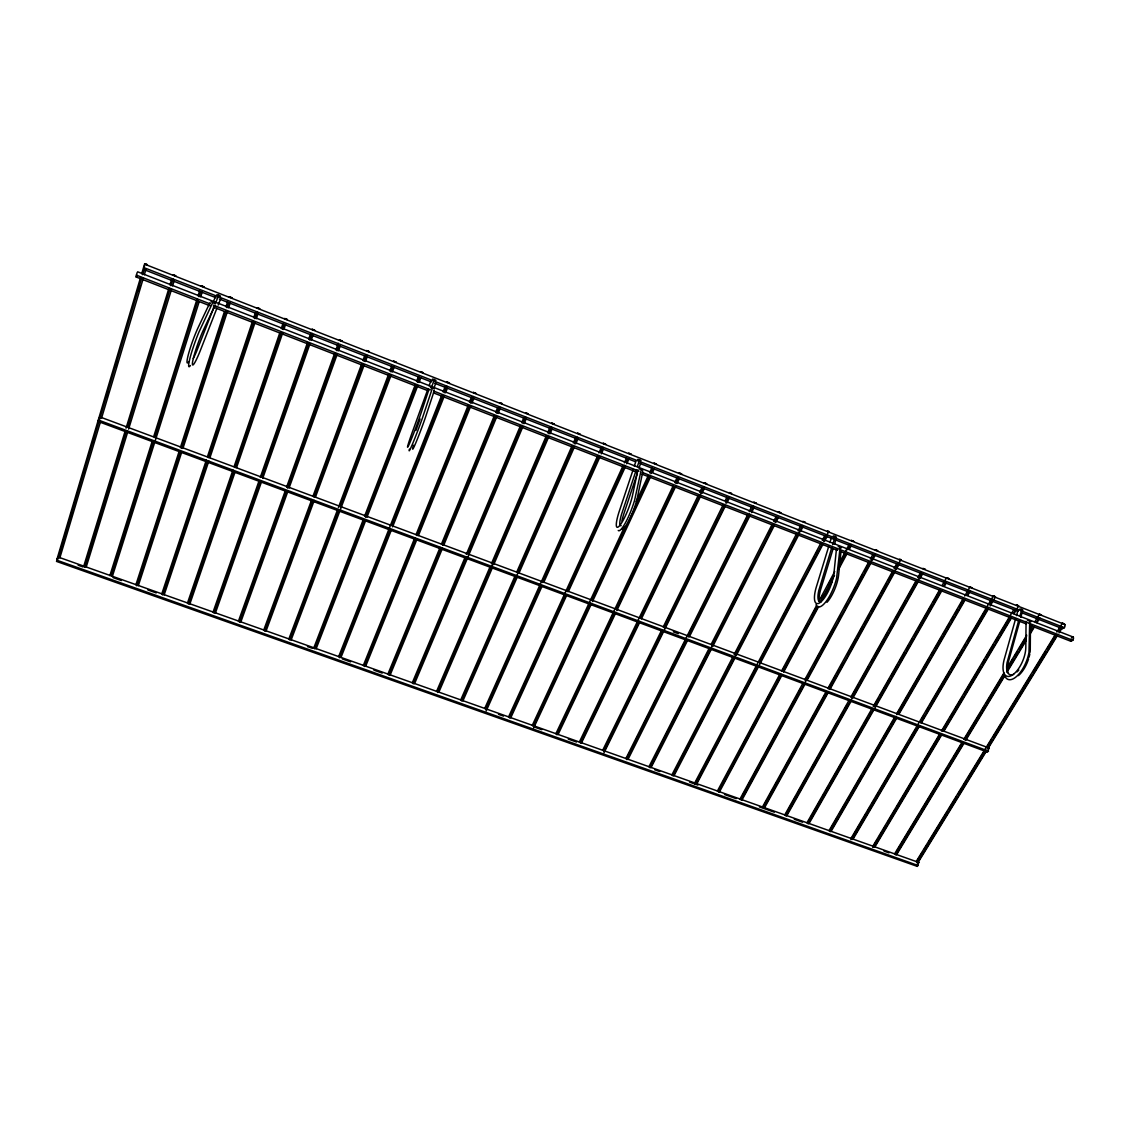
<?xml version="1.0" encoding="UTF-8"?>
<svg xmlns="http://www.w3.org/2000/svg" width="1130" height="1130" viewBox="0 0 1130 1130"><rect width="100%" height="100%" fill="white"/><g stroke="black" fill="none" stroke-linecap="round" stroke-linejoin="round"><path stroke-width="1.5" d="M1030.461 624.721L1030.263 649.298A20.269 9.082 -67.5 0 1 1030.052 652.321M1027.735 620.596L1029.713 620.822L1028.992 652.377A22.826 10.198 -67.5 0 1 1017.904 675.189A22.826 10.198 -67.5 0 1 1005.248 676.828M1026.068 621.246L1025.814 647.575A20.284 9.04 -67.5 0 1 1011.152 675.74A20.284 9.04 -67.5 0 1 1004.725 657.618L1015.559 618.957M838.178 546.623L840.169 546.849L836.61 578.066A23.377 7.444 -68.2 0 1 825.931 601.697A23.377 7.444 -68.2 0 1 816.086 604.564M841.073 550.889L838.587 575.17A20.75 6.639 -68.2 0 1 826.976 602.318M836.454 549.081L833.912 573.362A20.764 6.582 -68.3 0 1 819.999 602.629A20.764 6.582 -68.3 0 1 816.821 585.382L828.912 545.804M58.195 558.135L58.435 556.92L56.5 561.398L917.306 866.399L918.817 862.458L917.249 862.882M99.85 418.382L99.836 416.899L98.169 421.476L987.521 752.114L989.089 748.018L987.338 748.696L1057.383 634.552M1029.713 625.243L1070.774 641.247L1072.808 640.315L1073.5 638.507L1073.345 637.108L137.676 271.822L136.97 273.05L136.151 276.991L210.067 305.792M642.772 471.733L637.419 497.37A21.258 3.941 -68.9 0 1 629.396 519.602A21.258 3.941 -68.9 0 1 621.655 528.911M639.34 469.021L641.346 469.247L634.65 500.053A23.942 4.407 -68.9 0 1 625.667 522.399A23.942 4.407 -68.9 0 1 618.237 530.45M1022.975 613.209L1062.412 628.633L1064.403 627.673L1065.082 625.907L1064.926 624.537L145.262 264.42L144.569 265.621L143.75 269.491L216.056 297.755M637.927 469.84L632.503 495.463A21.272 3.87 -68.9 0 1 619.424 525.902A21.272 3.87 -68.9 0 1 619.819 509.644L633.181 469.501M1062.398 623.082L1064.488 624.184L1062.398 623.082L1056.875 632.08M1039.487 614.113L1041.578 615.214L1039.487 614.113L1034.939 621.655M1018.511 621.218L1007.056 662.689A17.713 7.924 -67.5 0 0 1013.624 674.342M1019.924 616.175L1021.803 609.451L1019.91 608.929M1019.91 620.653L1009.104 659.298A20.269 9.082 -67.5 0 0 1007.678 672.604M1020.842 617.291L1022.255 612.248M1016.506 615.596L1017.918 610.553M56.98 559.195L140.671 277.161M141.674 273.799L144.682 263.686L147.352 264.717L144.682 263.686M58.252 557.966L141.674 278.008M142.677 274.647L144.188 269.576M61.486 548.53L62.998 543.474M70.526 518.204L72.038 513.161M84.086 472.736L85.598 467.679M93.126 442.409L94.623 437.367M106.686 396.941L108.183 391.884M115.712 366.629L117.223 361.572M138.312 290.834L139.823 285.777M59.848 557.895L100.584 421.419M101.587 418.043L143.326 278.206M144.329 274.83L145.841 269.773M831.666 547.951L818.812 590.425A18.137 5.777 -68.2 0 0 820.86 602.064M832.669 544.66L835.197 536.411L833.29 535.903M832.951 549.236L821.397 587.134A20.75 6.639 -68.2 0 0 819.038 600.411M834.463 544.293L835.974 539.335M83.705 566.342L125.02 431.519M126.052 428.157L168.921 288.263M169.952 284.901L171.506 279.845M84.595 567.302L126.489 430.742M127.521 427.366L169.938 289.125M170.969 285.749L173.031 279.011M97.674 525.86L100.259 517.441M128.17 426.519L129.724 421.462M146.25 367.589L147.804 362.532M829.914 542.513L831.426 537.569M86.163 567.218L127.563 432.465M128.608 429.103L171.562 289.294M172.593 285.932L174.147 280.876M109.864 575.636L152.112 441.618M153.708 436.59L197.001 299.224M198.061 295.876L199.643 290.848M111.291 574.916L153.609 440.841M154.669 437.494L198.032 300.086M199.092 296.724L200.674 291.695M114.61 565.438L117.266 557.019M141.716 479.586L144.372 471.168M168.808 393.734L171.478 385.316M112.322 576.498L199.106 301.922M200.688 296.893L202.27 291.879M1018.624 605.934L1016.534 604.832L1018.624 605.934L1014.104 613.519M135.883 584.86L179.303 450.87M180.39 447.522L224.347 311.866M225.972 306.837L227.596 301.809M136.801 585.806L180.277 451.774M181.365 448.426L225.929 311.047M227.017 307.699L228.656 302.671M145.007 561.327L146.632 556.313M138.312 585.721L181.817 451.802M182.905 448.455L227.497 311.202M228.585 307.854L230.209 302.84M434.344 390.429L426.024 415.614A21.795 0.961 -69.5 0 1 415.897 442.663A21.795 0.961 -69.5 0 1 413.58 445.234M161.745 594.027L206.338 460.065M207.454 456.718L252.597 321.075M253.713 317.728L255.38 312.713M430.516 387.534L432.536 387.745L422.408 418.072A24.549 1.031 -69.5 0 1 412.733 443.483A24.549 1.031 -69.5 0 1 409.399 449.175M634.297 466.153L635.964 461.139M636.247 469.896L621.443 514.644A18.574 3.418 -68.9 0 0 621.133 525.648M637.362 466.563L639.594 459.868L637.701 459.359M637.391 473.032L624.622 511.495A21.258 3.941 -68.9 0 0 621.881 520.972M639.057 468.018L640.724 462.989M162.678 594.973L207.327 460.969M208.443 457.622L253.657 321.951M254.773 318.589L257.004 311.894M164.161 594.874L208.838 460.998M209.954 457.65L255.182 322.092M256.298 318.745L257.979 313.73M428.736 390.02L420.854 413.622A21.809 0.876 -69.5 0 1 408.707 445.305A21.809 0.876 -69.5 0 1 413.043 430.149L427.903 389.087M187.453 603.138L232.95 469.981M234.094 466.648L279.576 333.491M281.285 328.505L282.994 323.505M188.399 604.098L233.952 470.899M235.097 467.566L281.215 332.7M282.359 329.367L284.068 324.366M201.437 566.455L208.838 544.83M220.788 509.913L222.483 504.912M189.854 603.999L234.871 472.566M236.58 467.58L282.726 332.827M283.856 329.508L285.565 324.508M213.019 612.206L259.095 480.716M260.267 477.397L307.501 342.588M308.674 339.254L310.425 334.268M213.965 613.166L260.112 481.648M261.863 476.648L308.589 343.464M309.761 340.13L312.092 333.463M215.406 613.053L261.567 481.648M262.739 478.315L310.058 343.577M311.23 340.257L312.982 335.271M238.43 621.218L285.382 490.519M286.568 487.214L334.706 353.196M335.893 349.89L338.28 343.266M239.391 622.192L286.413 491.437M287.599 488.132L335.808 354.071M337.008 350.766L338.788 345.794M240.803 622.065L287.839 491.437M289.026 488.132L337.249 354.184M338.449 350.879L340.229 345.921M429.089 385.81L430.883 380.881M415.925 430.459L420.077 418.962M431.363 387.76L434.344 379.539L432.465 379.044M434.104 387.76L435.883 382.83M263.7 630.173L311.795 499.474M313.01 496.169L361.713 363.818M362.942 360.512L364.764 355.54M264.674 631.147L312.841 500.406M314.055 497.101L362.829 364.693M364.058 361.388L366.487 354.764M266.059 631.02L314.239 500.392M315.454 497.087L364.241 364.806M365.47 361.501L367.292 356.529M288.814 639.086L337.15 510.802M338.393 507.511L388.593 374.298M389.822 371.007L391.686 366.078M289.803 640.06L338.831 510.082M340.074 506.805L389.709 375.188M390.952 371.897L392.816 366.953M291.159 639.919L391.093 375.273M392.336 371.982L394.2 367.052M995.459 596.866L993.383 595.764L995.459 596.866L990.12 605.963M313.787 647.942L363.253 519.659M364.524 516.368L415.261 384.793M416.532 381.502L418.425 376.558M314.79 648.917L364.326 520.591M365.597 517.3L416.405 385.669M417.662 382.392L419.569 377.448M316.132 648.775L365.668 520.549M366.939 517.272L417.747 385.754M419.018 382.477L420.925 377.547M212.892 303.024L215.435 296.569M214.262 306.456L196.521 351.515A19.549 2.091 -70.1 0 1 193.272 358.478M215.533 303.221L218.697 295.156L220.562 296.131M216.889 308.306L201.055 348.647A22.36 2.345 -70.1 0 1 192.481 362.603A22.36 2.345 -70.1 0 1 203.612 329.593L215.209 304.945M218.161 305.086L220.689 298.631M338.619 656.756L441.788 395.133M443.087 391.87L445.022 386.954M339.636 657.731L389.991 530.154M391.926 525.238L442.946 396.023M444.231 392.76L446.816 386.22M340.935 657.575L391.319 530.111M392.604 526.834L444.274 396.107M445.559 392.83L447.494 387.929M363.309 665.499L414.738 537.951M416.052 534.688L468.131 405.5M469.444 402.224L471.422 397.322M367.236 658.804L370.541 650.64M387.675 608.166L389.652 603.265M411.405 549.335L413.382 544.434M364.326 666.488L415.826 538.897M417.139 535.62L469.303 406.39M470.617 403.127L473.258 396.574M365.626 666.319L417.111 538.841M418.439 535.578L470.589 406.461M471.916 403.184L473.894 398.283M387.858 674.215L440.093 547.4M441.435 544.152L494.333 415.713M495.675 412.464L497.68 407.591M389.793 672.421L391.799 667.548M433.991 565.212L435.996 560.339M455.418 513.232L457.438 508.359M388.889 675.189L441.194 548.347M442.536 545.098L495.519 416.617M496.861 413.368L499.545 406.857M390.147 675.034L442.466 548.29M443.808 545.041L496.79 416.673M498.132 413.425L500.138 408.552M412.266 682.859L464.939 557.655M466.309 554.406L520.351 425.954M521.721 422.705L523.769 417.818M416.928 674.568L418.99 669.695M446.35 604.705L448.398 599.832M462.085 567.345L464.133 562.472M494.912 489.361L496.96 484.488M413.312 683.848L466.747 556.977M468.117 553.728L521.537 426.858M522.908 423.595L525.648 417.097M414.555 683.678L522.78 426.9M524.15 423.651L526.213 418.778M436.533 691.475L489.996 566.992M491.381 563.757L546.228 436.053M547.626 432.818L549.703 427.959M440.531 684.837L442.621 679.992M444.005 676.757L446.082 671.912M456.506 647.688L458.582 642.843M474.558 605.694L476.634 600.849M505.096 534.617L507.186 529.772M437.593 692.464L547.443 436.957M548.827 433.722L551.61 427.253M438.807 692.28L492.341 567.867M493.725 564.633L548.657 436.985M550.042 433.765L552.132 428.906M460.673 700.035L515.238 575.523M516.65 572.289L571.921 446.152M573.348 442.918L575.467 438.073M482.411 652.985L484.544 648.14M505.096 601.287L507.215 596.442M518.557 570.594L520.676 565.749M529.885 544.745L532.018 539.9M461.732 701.024L573.178 446.986M574.591 443.779L577.416 437.338M462.933 700.826L517.568 576.385M518.981 573.15L574.337 447.099M575.749 443.864L577.882 439.019M969.978 586.894L972.054 587.995L969.978 586.894L964.695 596.033M484.671 708.552L597.502 456.125M598.928 452.918L601.089 448.087M495.901 685.868L498.048 681.051M519.616 632.857L521.763 628.04M556.977 549.321L559.138 544.505M580.693 496.31L582.854 491.493M485.745 709.541L541.157 585.693M542.598 582.487L598.731 457.043M600.878 452.212L603.039 447.395M486.197 710.954L542.315 585.608M543.756 582.402L599.889 457.057M601.33 453.85L603.477 449.02M508.528 717.013L622.913 466.04M624.367 462.834L626.557 458.046M519.871 694.456L521.326 691.263M524.249 684.865L528.614 675.288M536.623 657.716L538.812 652.928M549.011 630.568L551.2 625.766M560.664 605.002L563.588 598.618M571.596 581.046L573.786 576.258M583.25 555.494L584.704 552.302M595.637 528.346L597.092 525.139M509.616 718.002L565.791 594.874M567.246 591.682L624.876 465.348M626.345 462.156L627.8 458.964M510.76 717.804L566.921 594.775M568.39 591.583L625.286 466.958M626.74 463.766L628.93 458.978M532.258 725.418L624.367 527.131M636.247 501.55L648.14 475.97M649.623 472.764L651.855 467.975M548.234 693.269L551.2 686.87M557.147 674.087L558.63 670.895M570.523 645.329L574.972 635.738M578.687 627.757L581.653 621.359M600.962 579.817L603.194 575.029M609.141 562.246L610.624 559.053M533.346 726.421L590.623 603.25M592.106 600.044L649.383 476.888M650.866 473.682L653.098 468.879M533.727 727.805L590.99 604.748M592.487 601.541L650.499 476.888M652.73 472.086L654.214 468.894M214.728 303.334L212.963 302.049L199.064 331.782A25.185 2.684 -70.1 0 0 189.967 358.182A25.185 2.684 -70.1 0 0 190.433 365.527M209.855 302.854L198.174 327.502A22.374 2.429 -70.2 0 0 188.724 353.196A22.374 2.429 -70.2 0 0 188.555 361.995M555.847 733.794L673.24 485.759M674.751 482.581L676.997 477.806M599.084 644.623L604.352 633.492M608.11 625.554L613.378 614.438M619.395 601.725L624.664 590.595M630.681 577.896L633.69 571.54M639.721 558.827L644.976 547.711M651.007 534.999L654.016 528.642M660.033 515.93L663.042 509.574M671.319 492.101L672.816 488.923M675.825 482.567L678.085 477.806M556.949 734.783L614.974 612.319M616.486 609.141L674.497 486.677M676.008 483.499L678.268 478.725M558.051 734.571L615.313 613.802M616.825 610.624L675.585 486.663M677.096 483.485L679.356 478.725M579.309 742.113L698.199 495.491M699.724 492.327L702.013 487.581M584.224 733.949L589.592 722.819M601.089 698.976L604.155 692.619M612.587 675.147L616.429 667.194M629.452 640.173L634.82 629.057M646.318 605.214L649.383 598.858M657.815 581.371L659.355 578.193M674.681 546.412L680.048 535.281M691.546 511.438L694.611 505.082M580.425 743.116L639.185 621.345M640.71 618.181L704.047 486.917M581.512 742.89L639.848 622.065M641.388 618.887L700.487 496.466M702.027 493.287L704.329 488.527M602.643 750.391L661.643 630.187M663.197 627.023L722.96 505.237M725.291 500.491L726.844 497.327M604.479 748.583L609.903 737.523M623.887 709.075L625.427 705.911M631.642 693.269L639.396 677.463M651.05 653.761L652.589 650.598M658.804 637.956L661.912 631.642M666.559 622.164L669.666 615.836M688.297 577.91L689.851 574.746M696.052 562.104L699.159 555.776M715.46 522.597L717.013 519.433M603.773 751.394L662.844 631.147M664.398 627.983L724.245 506.169M725.799 503.005L728.13 498.259M604.042 752.75L725.276 506.141M726.83 502.977L729.161 498.231M625.851 758.626L747.622 514.856M749.19 511.706L751.549 506.989M626.882 758.399L630.017 752.114M636.303 739.543L637.871 736.393M644.157 723.822L648.083 715.968M654.369 703.397L655.937 700.247M662.222 687.676L666.149 679.822M672.435 667.251L674.003 664.101M680.288 651.53L684.215 643.676M690.501 631.105L694.427 623.252M700.713 610.68L702.281 607.53M708.567 594.959L712.493 587.106M718.779 574.534L720.347 571.385M726.632 558.813L730.559 550.96M736.845 538.389L738.413 535.253M744.698 522.682L747.848 516.382M626.981 759.628L686.772 640.06M688.34 636.91L749.699 514.207M751.281 511.057L753.639 506.339M628.012 759.388L687.789 639.933M689.357 636.783L749.924 515.746M751.492 512.61L753.851 507.893M648.917 766.804L708.906 648.789M711.307 644.072L772.087 524.49M773.683 521.34L776.084 516.622M661.135 744.557L668.324 730.404M672.322 722.55L676.319 714.683M680.317 706.815L681.927 703.679M697.916 672.237L701.109 665.937M702.705 662.802L709.103 650.216M713.101 642.363L714.697 639.213M721.095 626.642L722.706 623.492M732.297 604.621L733.893 601.485M735.489 598.335L741.887 585.764M745.885 577.896L747.481 574.76M768.273 533.883L772.27 526.015M650.061 767.807L773.428 525.337M775.025 522.215L777.412 517.526M651.078 767.567L711.123 649.623M712.733 646.473L774.375 525.379M775.985 522.23L778.386 517.512M946.53 577.713L948.734 578.574L946.53 577.713L942.166 585.368M671.87 774.94L732.537 657.589M734.161 654.468L796.452 533.982M798.077 530.86L800.492 526.156M673.664 773.132L675.288 770.01M682.562 755.942L684.187 752.82M685.797 749.684L689.851 741.873M699.555 723.115L706.829 709.033M710.869 701.221L712.493 698.1M716.533 690.275L723.807 676.206M727.861 668.395L729.472 665.259M735.136 654.312L740.8 643.38M751.309 623.054L755.363 615.229M759.402 607.417L761.013 604.282M768.301 590.213L772.341 582.402M776.381 574.577L778.005 571.455M785.279 557.387L789.319 549.561M793.373 541.75L794.983 538.629M673.014 775.943L802.625 525.535M674.017 775.703L734.754 658.409M736.365 655.287L798.726 534.871M800.351 531.736L802.78 527.046M694.682 783.048L820.677 543.431M822.301 540.309L824.759 535.648M694.837 784.347L698.933 776.578M700.558 773.471L702.196 770.349M706.292 762.581L713.652 748.597M718.553 739.26L722.649 731.491M726.731 723.709L728.37 720.601M730.008 717.494L731.647 714.386M733.285 711.279L737.367 703.51M742.269 694.173L746.365 686.404M750.447 678.622L752.086 675.514M753.724 672.407L755.363 669.299M759.445 661.53L761.083 658.423M762.722 655.301L770.081 641.317M774.177 633.549L779.078 624.212M783.175 616.443L784.799 613.336M786.438 610.228L793.797 596.23M797.893 588.462L802.794 579.125M810.154 565.141L814.25 557.358M815.888 554.251L817.513 551.143M823.247 540.253L825.691 535.592M695.854 784.051L758.103 665.768M759.741 662.646L822.004 544.363M823.643 541.256L828.558 531.919C831.426 531.976 824.688 529.716 828.558 531.919M696.815 783.796L822.937 544.307M824.575 541.199L827.033 536.538M717.38 791.085L779.799 674.327M781.466 671.206L816.411 605.821M818.911 601.146L834.717 571.568M838.884 563.785L848.87 545.112M723.327 781.494L728.313 772.171M733.313 762.835L734.966 759.713M739.133 751.944L740.8 748.837M742.466 745.715L747.453 736.379M749.119 733.271L756.606 719.273M758.272 716.166L763.259 706.829M767.411 699.046L772.412 689.724M777.398 680.387L779.064 677.28M783.217 669.497L784.884 666.389M786.551 663.268L788.217 660.16M789.884 657.053L791.537 653.945M793.203 650.824L794.87 647.716M796.537 644.609L800.69 636.826M802.356 633.718L807.343 624.382M812.343 615.045L816.496 607.276M821.496 597.94L823.163 594.832M828.149 585.495L832.302 577.713M840.621 562.161L844.788 554.378M847.288 549.717L849.774 545.041M718.553 792.102L781.494 674.483M783.147 671.375L817.922 606.372M820.408 601.739L834.491 575.424M838.63 567.684L846.088 553.757M848.574 549.109L851.06 544.476M719.499 791.833L781.974 675.133M783.641 672.025L818.629 606.669M822.795 598.886L831.963 581.781M838.63 569.322L846.949 553.771M849.449 549.095L851.116 545.988M98.451 421.561L99.158 420.275M739.952 799.094L803.034 682.986M804.715 679.879L868.631 562.217M870.326 559.124L872.84 554.477M743.399 794.192L757.693 767.892M759.374 764.798L764.431 755.518M766.112 752.425L771.154 743.145M772.835 740.051L777.878 730.771M782.087 723.031L787.13 713.75M788.811 710.657L793.853 701.377M795.534 698.284L797.215 695.19M798.896 692.097L800.577 689.003M805.619 679.723L807.3 676.63M808.981 673.537L810.676 670.443M814.871 662.703L819.914 653.423M821.595 650.329L826.652 641.049M828.332 637.956L833.375 628.661M838.418 619.381L840.099 616.288M845.141 607.008L846.822 603.914M851.031 596.188L856.074 586.894M857.755 583.8L862.797 574.52M864.478 571.427L868.688 563.701M741.139 800.097L875.044 553.87M742.057 799.842L805.21 683.791M807.724 679.144L870.877 563.093M872.558 560L875.086 555.353M762.397 807.06L826.143 691.588M827.838 688.509L892.432 571.498M894.127 568.418L896.683 563.799M763.301 806.792L766.705 800.647M768.4 797.568L773.499 788.33M775.208 785.251L776.903 782.186M778.598 779.107L783.697 769.869M785.392 766.79L790.491 757.566M792.201 754.487L807.484 726.802M809.179 723.723L814.278 714.485M815.987 711.42L825.324 694.484M828.728 688.34L832.118 682.181M833.827 679.102L835.522 676.023M837.217 672.957L838.926 669.878M840.621 666.799L842.316 663.72M847.415 654.496L849.11 651.417M850.819 648.338L855.919 639.114M857.614 636.035L862.713 626.797M864.408 623.718L866.103 620.653M867.812 617.573L869.507 614.494M871.202 611.415L872.911 608.336M874.606 605.256L879.705 596.033M881.4 592.953L886.499 583.73M888.194 580.65L892.446 572.952M894.988 568.334L896.697 565.268M763.583 808.063L827.414 692.563M829.109 689.484L900.596 560.127C903.28 560.099 896.697 557.952 900.596 560.127M764.502 807.809L828.304 692.393M829.999 689.314L894.649 572.359M896.358 569.28L898.901 564.675M784.728 814.984L849.11 700.148M850.834 697.083L916.077 580.721M917.8 577.656L920.371 573.065M786.48 813.162L795.972 796.226M797.709 793.147L806.34 777.751M808.063 774.672L810.662 770.053M812.385 766.973L817.569 757.736M819.292 754.671L825.338 743.893M827.075 740.814L832.245 731.576M833.982 728.497L843.474 711.561M845.198 708.482L846.935 705.403M852.119 696.165L858.164 685.387M859.888 682.308L868.518 666.912M871.117 662.293L872.84 659.214M874.563 656.135L884.07 639.213M885.793 636.134L887.516 633.054M889.254 629.975L890.977 626.896M892.7 623.817L894.423 620.737M896.161 617.658L905.653 600.722M907.376 597.643L916.02 582.247M918.605 577.628L921.204 573.009M785.915 815.987L921.741 574.012M786.805 815.719L851.257 700.953M852.981 697.888L918.295 581.583M920.004 578.518L922.589 573.927M806.933 822.852L871.498 709.471M873.236 706.405L939.553 589.959M807.795 822.569L809.546 819.518M811.284 816.453L820.874 799.616M822.626 796.551L824.363 793.486M826.115 790.421L828.728 785.83M830.479 782.765L847.924 752.156M849.661 749.091L851.413 746.026M853.15 742.961L862.741 726.124M864.492 723.059L867.106 718.468M868.857 715.403L870.594 712.352M874.083 706.222L878.448 698.566M880.185 695.501L889.79 678.664M891.528 675.599L897.63 664.892M899.381 661.827L904.607 652.632M906.359 649.581L908.972 644.976M910.724 641.925L912.461 638.86M914.212 635.795L916.826 631.204M918.563 628.139L931.657 605.172M933.394 602.12L939.496 591.4M808.134 823.869L873.659 708.92M875.411 705.855L940.923 590.919M943.55 586.315L945.302 583.25M809.009 823.586L941.756 590.821M944.369 586.23L946.121 583.165M136.151 276.991L136.857 275.762M829.01 830.691L895.087 716.406M896.853 713.355L962.93 599.084M829.858 830.409L837.782 816.708M839.548 813.657L845.706 803.006M847.472 799.955L849.237 796.904M851.003 793.867L861.569 775.59M863.32 772.553L865.976 767.976M867.727 764.939L869.493 761.888M871.258 758.852L873.9 754.275M875.651 751.238L881.824 740.574M883.589 737.523L889.748 726.873M891.514 723.822L894.155 719.259M896.796 714.697L921.459 672.053M923.21 669.017L929.383 658.352M931.134 655.315L932.9 652.264M935.541 647.702L941.714 637.038M943.465 633.986L945.231 630.95M946.997 627.899L949.638 623.336M951.389 620.285L953.155 617.248M954.921 614.197L957.562 609.635M959.328 606.584L963.721 598.971M830.225 831.708L896.387 717.395M898.152 714.344L964.314 600.03M966.955 595.468L969.611 590.891M831.073 831.426L896.33 718.722M898.972 714.146L965.119 599.931M967.76 595.355L969.526 592.318M850.975 838.488L993.284 596.019M850.918 839.703L866.032 813.967M867.812 810.945L870.467 806.396M872.247 803.374L874.027 800.337M875.807 797.314L878.476 792.766M880.256 789.743L907.814 742.791M909.594 739.769L915.823 729.175M922.038 718.567L923.817 715.544M926.487 710.996L928.267 707.973M930.047 704.936L949.596 671.63M951.375 668.593L957.604 657.999M959.384 654.976L962.054 650.428M963.834 647.405L965.599 644.368M967.379 641.346L970.049 636.797M971.828 633.775L986.052 609.536M989.612 603.491L991.391 600.454M852.204 839.491L918.987 725.813M920.766 722.776L987.563 609.098M990.233 604.55L992.903 600.002M853.023 839.209L919.792 725.615M921.572 722.579L988.34 608.985M872.826 846.229L939.666 733.991M941.474 730.969L1013.751 609.635M872.727 847.444L877.247 839.873M879.055 836.836L881.767 832.287M883.561 829.265L885.369 826.228M888.081 821.68L895.299 809.56M897.107 806.538L916.981 773.188M918.789 770.166L921.487 765.617M923.295 762.581L939.553 735.305M942.265 730.757L948.578 720.149M950.387 717.126L953.099 712.578M954.907 709.541L962.124 697.422M963.932 694.385L980.19 667.11M981.984 664.087L984.696 659.539M986.504 656.502L993.736 644.383M995.53 641.346L998.242 636.812M1000.05 633.775L1009.98 617.107M874.055 847.246L941.474 734.189M943.268 731.167L1010.686 618.11M1013.384 613.59L1016.068 609.07M874.86 846.949L941.77 734.783M944.482 730.234L1011.392 618.068M894.55 853.941L962.011 742.325M963.834 739.303L1003.949 672.943M1007.593 666.898L1026.732 635.23M1030.376 629.198L1032.198 626.175M897.163 850.622L919.029 814.448M920.851 811.439L947.279 767.722M949.101 764.713L951.841 760.193M953.663 757.171L960.952 745.122M964.596 739.091L980.077 713.468M981.899 710.459L984.64 705.939M986.462 702.917L1003.779 674.285M1008.327 666.742L1012.89 659.214M1014.712 656.191L1017.438 651.671M1019.26 648.662L1026.549 636.6M895.793 854.958L963.339 743.314M965.161 740.291L1004.415 675.415M1007.141 670.895L1026.308 639.213M1029.967 633.181L1033.611 627.136M1036.351 622.616L1039.091 618.096M896.584 854.661L964.102 743.102M965.924 740.079L1004.245 676.771M1006.971 672.237L1026.139 640.583M1029.783 634.552L1034.346 627.023M1037.086 622.489L1039.826 617.969M916.162 861.597L1055.039 635.088M917.857 859.803L922.447 852.303M924.284 849.308L927.052 844.816M928.888 841.808L947.265 811.834M949.115 808.84L956.46 796.848M958.297 793.839L961.983 787.85M963.819 784.856L966.574 780.35M968.41 777.355L984.965 750.377M987.719 745.871L991.391 739.882M993.242 736.887L1000.587 724.895M1003.355 720.389L1006.11 715.897M1007.946 712.903L1020.814 691.913M1022.65 688.919L1030.927 675.429M1032.764 672.421L1045.631 651.445M1047.482 648.436L1054.827 636.444M1058.513 630.455L1060.35 627.461M917.419 862.628L985.558 751.591M1059.234 631.543L1061.988 627.051M918.182 862.317L986.292 751.365M988.143 748.371L1057.172 635.922M1059.022 632.913L1061.776 628.421M1071.311 638.055L1073.345 637.108M56.881 558.7L58.477 558.63M210.943 301.851L212.963 302.049M1064.05 624.367L1064.926 624.537M216.847 294.676L218.697 295.156M58.11 557.019L918.817 862.458M78.14 565.212L83.126 566.977M113.028 577.585L121.348 580.538M147.931 589.973L156.237 592.911M307.445 646.558L312.431 648.323M342.334 658.931L350.639 661.883M373.903 670.132L382.208 673.085M498.528 714.344L503.514 716.109M533.417 726.717L541.722 729.669M568.319 739.105L576.625 742.043M654.722 769.756L659.708 771.522M689.611 782.13L697.916 785.082M724.5 794.503L736.139 798.628M759.402 806.891L774.361 812.188M794.291 819.264L802.597 822.216M884.027 851.088L888.999 852.867M56.74 560.183L918.21 865.538M99.836 416.899L989.089 748.018M673.325 631.825L678.283 633.662M98.451 420.077L988.524 751.139M136.236 275.084L210.166 303.913M213.457 305.199L430.346 389.779M433.638 391.051L639.029 471.154M642.306 472.439L1072.808 640.315M213.344 307.078L428.524 390.938M433.454 392.859L637.136 472.241M642.066 474.162L837.528 550.338M840.819 551.624L1026.421 623.972M143.849 267.598L1064.403 627.673M219.347 299.04L431.349 381.926M434.626 383.211L635.131 461.591M640.06 463.512L1018.045 611.288M434.344 379.539L435.996 380.429M639.594 459.868L641.077 460.673M835.197 536.411L836.511 537.16M1021.803 609.451L1022.975 610.129M432.536 387.745L434.118 388.946M641.346 469.247L642.758 470.363M840.169 546.849L841.44 547.895M1029.713 620.822L1030.857 621.811M1070.619 639.848L1070.774 641.247M1062.271 627.249L1062.412 628.633M986.688 750.391L986.773 751.803M916.628 864.506L916.656 865.961M1029.811 653.903A20.269 9.082 -67.5 0 1 1029.063 657.208M1028.583 658.889A20.269 9.082 -67.5 0 1 1018.398 675.613M1018.822 669.977A17.713 7.924 -67.5 0 1 1017.085 671.87M925.173 569.336L922.956 568.475L925.173 569.336M877.615 550.72L875.369 549.83L877.615 550.72M853.616 541.312L851.356 540.437L853.616 541.312M805.21 522.357L802.922 521.467L805.21 522.357M780.788 512.794L778.485 511.89L780.788 512.794M756.21 503.175L753.908 502.271L756.21 503.175M731.505 493.499L729.175 492.581L731.505 493.499M706.631 483.753L704.287 482.835L706.631 483.753M681.616 473.95L679.257 473.032L681.616 473.95M656.445 464.105L654.072 463.173L656.445 464.105M631.119 454.175L628.732 453.243L631.119 454.175M605.638 444.203L603.25 443.271L605.638 444.203M580.001 434.16L577.6 433.214L580.001 434.16M554.209 424.061L551.793 423.114L554.209 424.061M528.261 413.905L525.817 412.944L528.261 413.905M502.158 403.678L499.7 402.718L502.158 403.678M475.871 393.381L473.399 392.421L475.871 393.381M449.443 383.028L446.957 382.053L449.443 383.028M422.832 372.603L420.332 371.629L422.832 372.603M396.065 362.123L393.551 361.134L396.065 362.123M369.129 351.571L366.586 350.582L369.129 351.571M342.009 340.963L339.466 339.961L342.009 340.963M314.733 330.271L312.163 329.268L314.733 330.271M287.274 319.522L284.704 318.519L287.274 319.522M259.646 308.702L257.047 307.685L259.646 308.702M231.848 297.812L229.235 296.795L231.848 297.812M203.866 286.851L201.225 285.819L203.866 286.851M175.701 275.819L173.045 274.788L175.701 275.819"/></g></svg>
